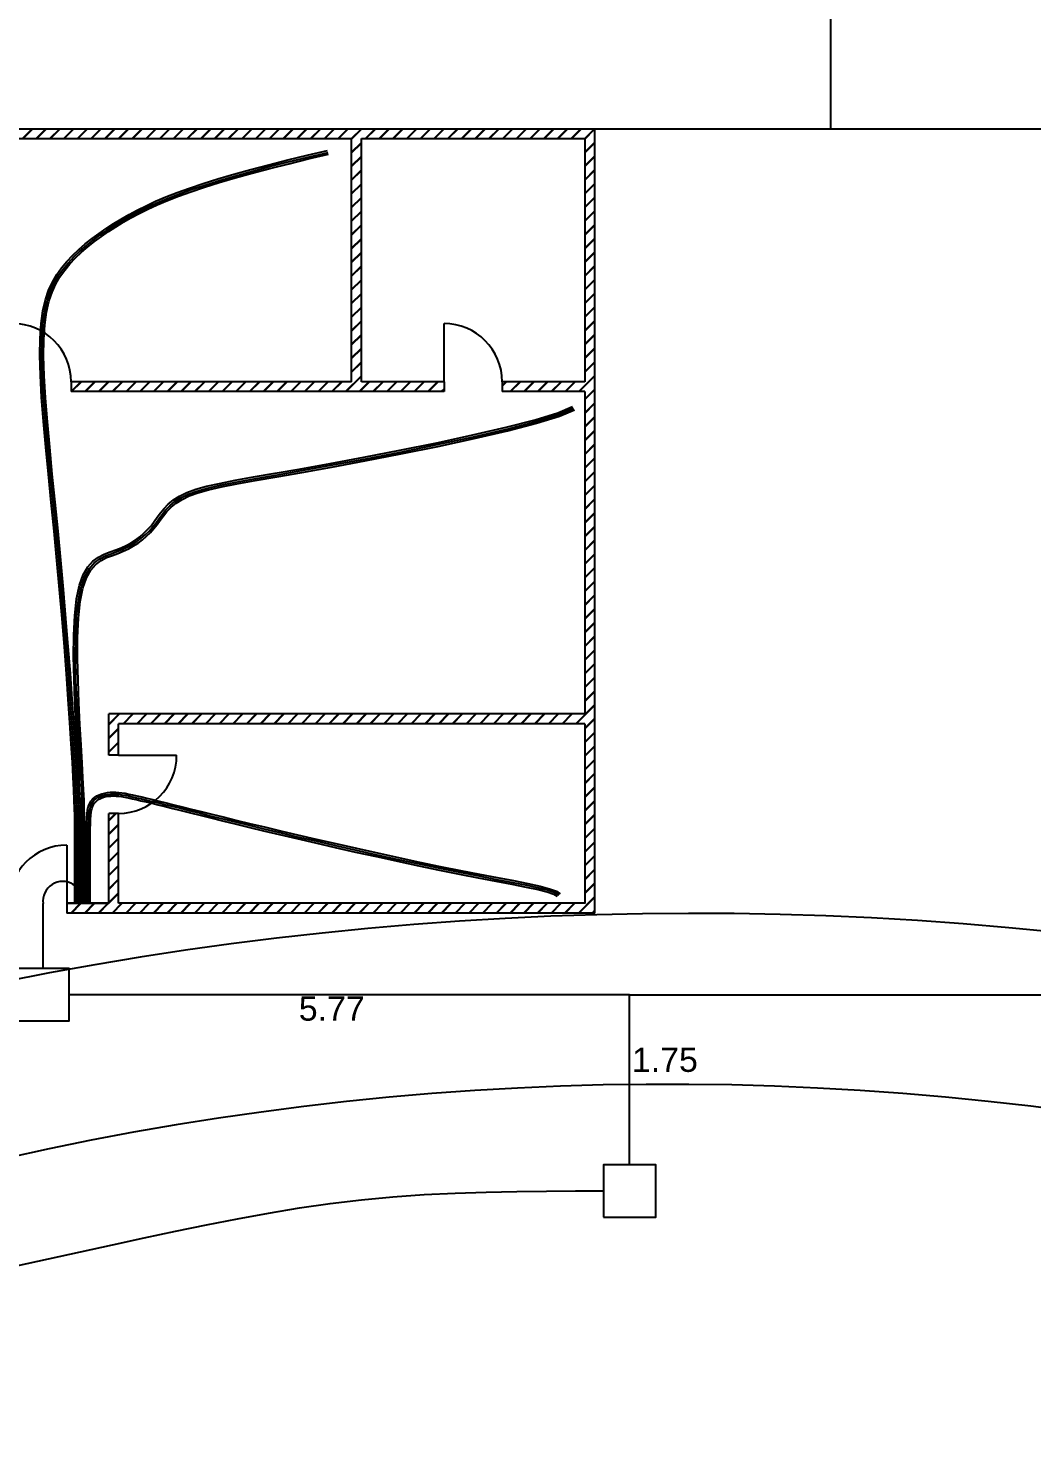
# Model space of a CAD drawing. Header units: millimetres. Extents: x 0 to 168904, y 0 to 40934.
# Drawn here: x 168831.72 to 168842.06, y 40894.14 to 40908.76 of the extents above; entities that cross this region are included whole.
import ezdxf

# ---------------------------------------------------------------- set-up
doc = ezdxf.new("R2010")
doc.units = ezdxf.units.MM
for name, color, linetype in [('C2', 170, 'Continuous'), ('canalizaciones', 90, 'Continuous'), ('Canalización principal', 10, 'Continuous')]:
    doc.layers.add(name, color=color, linetype=linetype)
doc.styles.get("Standard").update_dxf_attribs({"font": 'arial.ttf'})
pattern_1 = [(45, (167359.94991, 40137.23116), (-0.070710678, 0.070710678), []), (45, (167359.95491, 40137.23116), (-0.070710678, 0.070710678), [])]

msp = doc.modelspace()

# ---------------------------------------------------------------- hatches: boundary and pattern name
h = msp.add_hatch()
h.set_pattern_fill('JIS_LC_20A', color=256, scale=0.005)
h.set_pattern_definition(pattern_1)
h.paths.add_polyline_path([(168837.249, 40899.743), (168837.249, 40899.643), (168837.554, 40899.643), (168837.554, 40907.73), (168824.617, 40907.73), (168824.617, 40899.643), (168830.005, 40899.643), (168830.005, 40899.743), (168829.625, 40899.743), (168829.625, 40900.669), (168829.525, 40900.669), (168829.525, 40899.743), (168824.717, 40899.743), (168824.717, 40901.595), (168829.525, 40901.595), (168829.525, 40901.269), (168829.625, 40901.269), (168829.625, 40901.695), (168824.717, 40901.695), (168824.717, 40905.02), (168825.569, 40905.02), (168825.569, 40905.12), (168824.717, 40905.12), (168824.717, 40907.63), (168827.021, 40907.63), (168827.021, 40905.12), (168826.169, 40905.12), (168826.169, 40905.02), (168830.013, 40905.02), (168830.013, 40905.12), (168827.121, 40905.12), (168827.121, 40907.63), (168830.985, 40907.63), (168830.985, 40905.12), (168830.613, 40905.12), (168830.613, 40905.02), (168830.985, 40905.02), (168830.985, 40899.743), (168830.605, 40899.743), (168830.605, 40899.643), (168831.515, 40899.643), (168831.515, 40899.743), (168831.085, 40899.743), (168831.085, 40905.02), (168831.558, 40905.02), (168831.558, 40905.12), (168831.085, 40905.12), (168831.085, 40907.63), (168835.05, 40907.63), (168835.05, 40905.12), (168832.158, 40905.12), (168832.158, 40905.02), (168836.002, 40905.02), (168836.002, 40905.12), (168835.15, 40905.12), (168835.15, 40907.63), (168837.454, 40907.63), (168837.454, 40905.12), (168836.602, 40905.12), (168836.602, 40905.02), (168837.454, 40905.02), (168837.454, 40901.695), (168832.546, 40901.695), (168832.546, 40901.269), (168832.646, 40901.269), (168832.646, 40901.595), (168837.454, 40901.595), (168837.454, 40899.743)])
h.paths.add_polyline_path([(168836.799, 40899.643), (168836.799, 40899.743), (168832.646, 40899.743), (168832.646, 40900.669), (168832.546, 40900.669), (168832.546, 40899.743), (168832.115, 40899.743), (168832.115, 40899.643)])
h = msp.add_hatch()
h.set_pattern_fill('JIS_LC_20A', color=256, scale=0.005)
h.set_pattern_definition(pattern_1)
h.paths.add_polyline_path([(168824.717, 40901.695), (168829.625, 40901.695), (168829.625, 40901.269), (168829.525, 40901.269), (168829.525, 40901.595), (168824.717, 40901.595), (168824.717, 40899.743), (168829.525, 40899.743), (168829.525, 40900.669), (168829.625, 40900.669), (168829.625, 40899.743), (168830.005, 40899.743), (168830.005, 40899.643), (168824.617, 40899.643), (168824.617, 40907.73), (168837.554, 40907.73), (168837.554, 40899.643), (168832.115, 40899.643), (168832.115, 40899.743), (168832.546, 40899.743), (168832.546, 40900.669), (168832.646, 40900.669), (168832.646, 40899.743), (168837.454, 40899.743), (168837.454, 40901.595), (168832.646, 40901.595), (168832.646, 40901.269), (168832.546, 40901.269), (168832.546, 40901.695), (168837.454, 40901.695), (168837.454, 40905.02), (168836.602, 40905.02), (168836.602, 40905.12), (168837.454, 40905.12), (168837.454, 40907.63), (168835.15, 40907.63), (168835.15, 40905.12), (168836.002, 40905.12), (168836.002, 40905.02), (168835.05, 40905.02), (168832.158, 40905.02), (168832.158, 40905.12), (168835.05, 40905.12), (168835.05, 40907.63), (168831.085, 40907.63), (168831.085, 40905.12), (168831.558, 40905.12), (168831.558, 40905.02), (168831.085, 40905.02), (168831.085, 40899.743), (168831.515, 40899.743), (168831.515, 40899.643), (168830.605, 40899.643), (168830.605, 40899.743), (168830.985, 40899.743), (168830.985, 40905.02), (168830.613, 40905.02), (168830.613, 40905.12), (168830.985, 40905.12), (168830.985, 40907.63), (168827.121, 40907.63), (168827.121, 40905.12), (168830.013, 40905.12), (168830.013, 40905.02), (168827.121, 40905.02), (168826.169, 40905.02), (168826.169, 40905.12), (168827.021, 40905.12), (168827.021, 40907.63), (168824.717, 40907.63), (168824.717, 40905.12), (168825.569, 40905.12), (168825.569, 40905.02), (168824.717, 40905.02)])

# ---------------------------------------------------------------- linework, layer by layer
for p, q in [((168839.991, 40907.73), (168839.991, 40912.623)), ((168837.554, 40907.73), (168842.427, 40907.73)), ((168831.085, 40907.63), (168835.05, 40907.63)), ((168831.085, 40907.63), (168835.05, 40907.63)), ((168831.085, 40907.63), (168835.05, 40907.63)), ((168835.05, 40905.12), (168835.05, 40907.63)), ((168835.05, 40905.12), (168835.05, 40907.63)), ((168835.05, 40905.12), (168835.05, 40907.63)), ((168835.15, 40905.12), (168835.15, 40907.63)), ((168835.15, 40905.12), (168835.15, 40907.63)), ((168835.15, 40905.12), (168835.15, 40907.63)), ((168836.002, 40905.12), (168836.002, 40905.72)), ((168836.002, 40905.12), (168836.002, 40905.72)), ((168836.002, 40905.12), (168836.002, 40905.72)), ((168835.05, 40905.12), (168832.158, 40905.12)), ((168832.158, 40905.12), (168832.158, 40905.02)), ((168835.05, 40905.12), (168832.158, 40905.12)), ((168832.158, 40905.12), (168832.158, 40905.02)), ((168835.05, 40905.12), (168832.158, 40905.12)), ((168832.158, 40905.12), (168832.158, 40905.02)), ((168836.002, 40905.12), (168835.15, 40905.12)), ((168836.002, 40905.12), (168835.15, 40905.12)), ((168836.002, 40905.12), (168835.15, 40905.12)), ((168836.002, 40905.12), (168836.002, 40905.02)), ((168836.002, 40905.12), (168836.002, 40905.02)), ((168836.002, 40905.12), (168836.002, 40905.02)), ((168837.454, 40905.12), (168836.602, 40905.12)), ((168836.602, 40905.12), (168836.602, 40905.02)), ((168837.454, 40905.12), (168836.602, 40905.12)), ((168836.602, 40905.12), (168836.602, 40905.02)), ((168837.454, 40905.12), (168836.602, 40905.12)), ((168836.602, 40905.12), (168836.602, 40905.02)), ((168835.05, 40905.02), (168832.158, 40905.02)), ((168835.05, 40905.02), (168832.158, 40905.02)), ((168835.05, 40905.02), (168832.158, 40905.02)), ((168836.002, 40905.02), (168835.05, 40905.02)), ((168836.002, 40905.02), (168835.05, 40905.02)), ((168836.002, 40905.02), (168835.05, 40905.02)), ((168837.454, 40905.02), (168836.602, 40905.02)), ((168837.454, 40905.02), (168836.602, 40905.02)), ((168837.454, 40905.02), (168836.602, 40905.02)), ((168832.546, 40901.269), (168832.546, 40901.695)), ((168837.454, 40901.695), (168832.546, 40901.695)), ((168832.546, 40901.269), (168832.546, 40901.695)), ((168837.454, 40901.695), (168832.546, 40901.695)), ((168832.546, 40901.269), (168832.546, 40901.695)), ((168837.454, 40901.695), (168832.546, 40901.695)), ((168832.646, 40901.269), (168832.646, 40901.595)), ((168837.454, 40901.595), (168832.646, 40901.595)), ((168832.646, 40901.269), (168832.646, 40901.595)), ((168837.454, 40901.595), (168832.646, 40901.595)), ((168832.646, 40901.269), (168832.646, 40901.595)), ((168837.454, 40901.595), (168832.646, 40901.595)), ((168832.646, 40901.269), (168832.546, 40901.269)), ((168832.646, 40901.269), (168832.546, 40901.269)), ((168832.646, 40901.269), (168832.546, 40901.269)), ((168832.646, 40901.269), (168833.246, 40901.269)), ((168832.646, 40901.269), (168833.246, 40901.269)), ((168832.646, 40901.269), (168833.246, 40901.269)), ((168832.546, 40899.743), (168832.546, 40900.669)), ((168832.646, 40900.669), (168832.546, 40900.669)), ((168832.546, 40899.743), (168832.546, 40900.669)), ((168832.646, 40900.669), (168832.546, 40900.669)), ((168832.546, 40899.743), (168832.546, 40900.669)), ((168832.646, 40900.669), (168832.546, 40900.669)), ((168832.646, 40899.743), (168832.646, 40900.669)), ((168832.646, 40899.743), (168832.646, 40900.669)), ((168832.646, 40899.743), (168832.646, 40900.669)), ((168832.115, 40900.343), (168832.115, 40899.743)), ((168832.115, 40900.343), (168832.115, 40899.743)), ((168832.115, 40900.343), (168832.115, 40899.743)), ((168832.115, 40899.743), (168832.546, 40899.743)), ((168832.115, 40899.743), (168832.115, 40899.643)), ((168832.115, 40899.743), (168832.546, 40899.743)), ((168832.115, 40899.743), (168832.115, 40899.643)), ((168832.115, 40899.743), (168832.546, 40899.743)), ((168832.115, 40899.743), (168832.115, 40899.643))]:
    msp.add_line(p, q)
for points in [[(168830.005, 40899.643), (168824.617, 40899.643), (168824.617, 40907.73), (168837.554, 40907.73), (168837.554, 40899.643), (168832.115, 40899.643)], [(168830.005, 40899.643), (168824.617, 40899.643), (168824.617, 40907.73), (168837.554, 40907.73), (168837.554, 40899.643), (168832.115, 40899.643)], [(168830.005, 40899.643), (168824.617, 40899.643), (168824.617, 40907.73), (168837.554, 40907.73), (168837.554, 40899.643), (168832.115, 40899.643)], [(168830.005, 40899.643), (168824.617, 40899.643), (168824.617, 40907.73), (168837.554, 40907.73), (168837.554, 40899.643), (168832.115, 40899.643)], [(168830.005, 40899.643), (168824.617, 40899.643), (168824.617, 40907.73), (168837.554, 40907.73), (168837.554, 40899.643), (168832.115, 40899.643)], [(168830.005, 40899.643), (168824.617, 40899.643), (168824.617, 40907.73), (168837.554, 40907.73), (168837.554, 40899.643), (168832.115, 40899.643)], [(168830.985, 40907.73), (168834.95, 40907.73)], [(168835.15, 40907.63), (168837.454, 40907.63), (168837.454, 40905.12)], [(168835.15, 40907.63), (168837.454, 40907.63), (168837.454, 40905.12)], [(168835.15, 40907.63), (168837.454, 40907.63), (168837.454, 40905.12)], [(168837.454, 40905.02), (168837.454, 40901.695)], [(168837.454, 40905.02), (168837.454, 40901.695)], [(168837.454, 40905.02), (168837.454, 40901.695)], [(168837.454, 40901.595), (168837.454, 40899.743), (168832.646, 40899.743)], [(168837.454, 40901.595), (168837.454, 40899.743), (168837.249, 40899.743)], [(168837.454, 40901.595), (168837.454, 40899.743), (168837.249, 40899.743)], [(168832.546, 40899.743), (168832.115, 40899.743)], [(168832.546, 40899.743), (168832.115, 40899.743)], [(168832.546, 40899.743), (168832.115, 40899.743)], [(168836.799, 40899.743), (168832.646, 40899.743)], [(168836.799, 40899.743), (168832.646, 40899.743)], [(168837.554, 40899.643), (168832.115, 40899.643)], [(168837.554, 40899.643), (168832.115, 40899.643)], [(168837.554, 40899.643), (168832.115, 40899.643)]]:
    msp.add_lwpolyline(points)
for centre, radius, start, end in [((168831.558, 40905.12), 0.6, 0, 90), ((168831.558, 40905.12), 0.6, 0, 90), ((168831.558, 40905.12), 0.6, 0, 90), ((168836.002, 40905.12), 0.6, 0, 90), ((168836.002, 40905.12), 0.6, 0, 90), ((168836.002, 40905.12), 0.6, 0, 90), ((168832.646, 40901.269), 0.6, 270, 0), ((168832.646, 40901.269), 0.6, 270, 0), ((168832.646, 40901.269), 0.6, 270, 0), ((168832.115, 40899.743), 0.6, 90, 180), ((168832.115, 40899.743), 0.6, 90, 180), ((168832.115, 40899.743), 0.6, 90, 180), ((168838.562, 40863.569), 36.07, 64.3838, 112.7439), ((168838.312, 40866.979), 30.898, 61.5327, 114.3961)]:
    msp.add_arc(centre, radius, start, end)
at = {"layer": 'C2'}
for p, q in [((168831.869, 40899.071), (168831.869, 40899.74)), ((168837.915, 40898.801), (168832.139, 40898.801)), ((168837.915, 40897.047), (168837.915, 40898.801)), ((168837.915, 40898.801), (168847.801, 40898.801))]:
    msp.add_line(p, q, dxfattribs=at)
msp.add_lwpolyline([(168831.599, 40898.531), (168832.139, 40898.531), (168832.139, 40899.071), (168831.599, 40899.071)], close=True, dxfattribs=at)
msp.add_arc((168832.072, 40899.765), 0.204, 353.829, 187.0624, dxfattribs=at)
at = {"layer": 'canalizaciones'}
for points in [[(168832.196, 40899.743), (168832.196, 40899.85), (168832.196, 40899.953), (168832.196, 40900.051), (168832.196, 40900.143), (168832.196, 40900.23), (168832.196, 40900.312), (168832.196, 40900.387), (168832.196, 40900.456), (168832.196, 40900.52), (168832.196, 40900.582), (168832.196, 40900.647), (168832.194, 40900.721), (168832.191, 40900.808), (168832.186, 40900.914), (168832.18, 40901.043), (168832.171, 40901.199), (168832.159, 40901.388), (168832.145, 40901.605), (168832.129, 40901.847), (168832.11, 40902.109), (168832.089, 40902.388), (168832.065, 40902.679), (168832.04, 40902.977), (168832.012, 40903.279), (168831.983, 40903.58), (168831.953, 40903.877), (168831.924, 40904.167), (168831.897, 40904.447), (168831.873, 40904.712), (168831.854, 40904.96), (168831.841, 40905.187), (168831.835, 40905.39), (168831.838, 40905.567), (168831.849, 40905.72), (168831.868, 40905.852), (168831.893, 40905.965), (168831.926, 40906.063), (168831.965, 40906.148), (168832.01, 40906.225), (168832.06, 40906.295), (168832.115, 40906.361), (168832.174, 40906.424), (168832.238, 40906.484), (168832.304, 40906.542), (168832.374, 40906.597), (168832.447, 40906.65), (168832.521, 40906.701), (168832.597, 40906.751), (168832.675, 40906.798), (168832.755, 40906.845), (168832.84, 40906.891), (168832.93, 40906.936), (168833.027, 40906.981), (168833.133, 40907.026), (168833.25, 40907.071), (168833.378, 40907.117), (168833.519, 40907.164), (168833.672, 40907.212), (168833.837, 40907.26), (168834.012, 40907.309), (168834.197, 40907.358), (168834.391, 40907.408), (168834.593, 40907.457), (168834.802, 40907.506)], [(168832.196, 40899.743), (168832.196, 40899.85), (168832.196, 40899.953), (168832.196, 40900.051), (168832.196, 40900.143), (168832.196, 40900.23), (168832.196, 40900.312), (168832.196, 40900.387), (168832.196, 40900.456), (168832.196, 40900.52), (168832.196, 40900.582), (168832.196, 40900.647), (168832.194, 40900.721), (168832.191, 40900.808), (168832.186, 40900.914), (168832.18, 40901.043), (168832.171, 40901.199), (168832.159, 40901.388), (168832.145, 40901.605), (168832.129, 40901.847), (168832.11, 40902.109), (168832.089, 40902.388), (168832.065, 40902.679), (168832.04, 40902.977), (168832.012, 40903.279), (168831.983, 40903.58), (168831.953, 40903.877), (168831.924, 40904.167), (168831.897, 40904.447), (168831.873, 40904.712), (168831.854, 40904.96), (168831.841, 40905.187), (168831.835, 40905.39), (168831.838, 40905.567), (168831.849, 40905.72), (168831.868, 40905.852), (168831.893, 40905.965), (168831.926, 40906.063), (168831.965, 40906.148), (168832.01, 40906.225), (168832.06, 40906.295), (168832.115, 40906.361), (168832.174, 40906.424), (168832.238, 40906.484), (168832.304, 40906.542), (168832.374, 40906.597), (168832.447, 40906.65), (168832.521, 40906.701), (168832.597, 40906.751), (168832.675, 40906.798), (168832.755, 40906.845), (168832.84, 40906.891), (168832.93, 40906.936), (168833.027, 40906.981), (168833.133, 40907.026), (168833.25, 40907.071), (168833.378, 40907.117), (168833.519, 40907.164), (168833.672, 40907.212), (168833.837, 40907.26), (168834.012, 40907.309), (168834.197, 40907.358), (168834.391, 40907.408), (168834.593, 40907.457), (168834.802, 40907.506)], [(168832.216, 40899.743), (168832.216, 40899.85), (168832.216, 40899.953), (168832.216, 40900.051), (168832.216, 40900.143), (168832.216, 40900.23), (168832.216, 40900.312), (168832.216, 40900.387), (168832.216, 40900.456), (168832.216, 40900.52), (168832.216, 40900.582), (168832.216, 40900.648), (168832.214, 40900.721), (168832.211, 40900.809), (168832.206, 40900.914), (168832.2, 40901.043), (168832.191, 40901.2), (168832.179, 40901.389), (168832.165, 40901.606), (168832.149, 40901.848), (168832.13, 40902.111), (168832.109, 40902.389), (168832.085, 40902.68), (168832.06, 40902.978), (168832.032, 40903.28), (168832.003, 40903.581), (168831.973, 40903.878), (168831.944, 40904.167), (168831.917, 40904.446), (168831.893, 40904.711), (168831.874, 40904.958), (168831.861, 40905.184), (168831.855, 40905.387), (168831.858, 40905.563), (168831.868, 40905.715), (168831.886, 40905.845), (168831.912, 40905.957), (168831.944, 40906.054), (168831.982, 40906.138), (168832.026, 40906.214), (168832.076, 40906.283), (168832.13, 40906.348), (168832.189, 40906.411), (168832.252, 40906.47), (168832.318, 40906.527), (168832.387, 40906.582), (168832.459, 40906.634), (168832.533, 40906.685), (168832.609, 40906.734), (168832.686, 40906.781), (168832.765, 40906.828), (168832.849, 40906.873), (168832.939, 40906.918), (168833.036, 40906.963), (168833.142, 40907.007), (168833.257, 40907.052), (168833.385, 40907.098), (168833.525, 40907.145), (168833.678, 40907.193), (168833.843, 40907.241), (168834.018, 40907.29), (168834.202, 40907.339), (168834.396, 40907.388), (168834.598, 40907.437), (168834.807, 40907.486)], [(168832.216, 40899.743), (168832.216, 40899.85), (168832.216, 40899.953), (168832.216, 40900.051), (168832.216, 40900.143), (168832.216, 40900.23), (168832.216, 40900.312), (168832.216, 40900.387), (168832.216, 40900.456), (168832.216, 40900.52), (168832.216, 40900.582), (168832.216, 40900.648), (168832.214, 40900.721), (168832.211, 40900.809), (168832.206, 40900.914), (168832.2, 40901.043), (168832.191, 40901.2), (168832.179, 40901.389), (168832.165, 40901.606), (168832.149, 40901.848), (168832.13, 40902.111), (168832.109, 40902.389), (168832.085, 40902.68), (168832.06, 40902.978), (168832.032, 40903.28), (168832.003, 40903.581), (168831.973, 40903.878), (168831.944, 40904.167), (168831.917, 40904.446), (168831.893, 40904.711), (168831.874, 40904.958), (168831.861, 40905.184), (168831.855, 40905.387), (168831.858, 40905.563), (168831.868, 40905.715), (168831.886, 40905.845), (168831.912, 40905.957), (168831.944, 40906.054), (168831.982, 40906.138), (168832.026, 40906.214), (168832.076, 40906.283), (168832.13, 40906.348), (168832.189, 40906.411), (168832.252, 40906.47), (168832.318, 40906.527), (168832.387, 40906.582), (168832.459, 40906.634), (168832.533, 40906.685), (168832.609, 40906.734), (168832.686, 40906.781), (168832.765, 40906.828), (168832.849, 40906.873), (168832.939, 40906.918), (168833.036, 40906.963), (168833.142, 40907.007), (168833.257, 40907.052), (168833.385, 40907.098), (168833.525, 40907.145), (168833.678, 40907.193), (168833.843, 40907.241), (168834.018, 40907.29), (168834.202, 40907.339), (168834.396, 40907.388), (168834.598, 40907.437), (168834.807, 40907.486)], [(168832.236, 40899.743), (168832.236, 40899.85), (168832.236, 40899.953), (168832.236, 40900.051), (168832.236, 40900.143), (168832.236, 40900.23), (168832.236, 40900.312), (168832.236, 40900.387), (168832.236, 40900.456), (168832.236, 40900.52), (168832.236, 40900.582), (168832.236, 40900.648), (168832.234, 40900.722), (168832.231, 40900.809), (168832.226, 40900.915), (168832.22, 40901.044), (168832.211, 40901.201), (168832.199, 40901.389), (168832.185, 40901.607), (168832.169, 40901.849), (168832.15, 40902.112), (168832.129, 40902.39), (168832.105, 40902.681), (168832.08, 40902.979), (168832.052, 40903.281), (168832.023, 40903.581), (168831.993, 40903.878), (168831.964, 40904.167), (168831.937, 40904.445), (168831.913, 40904.709), (168831.894, 40904.956), (168831.881, 40905.182), (168831.875, 40905.383), (168831.877, 40905.558), (168831.887, 40905.709), (168831.905, 40905.838), (168831.93, 40905.949), (168831.962, 40906.045), (168831.999, 40906.129), (168832.043, 40906.203), (168832.092, 40906.271), (168832.146, 40906.336), (168832.204, 40906.397), (168832.266, 40906.456), (168832.332, 40906.513), (168832.4, 40906.567), (168832.471, 40906.619), (168832.545, 40906.669), (168832.62, 40906.717), (168832.696, 40906.765), (168832.775, 40906.81), (168832.859, 40906.856), (168832.948, 40906.9), (168833.045, 40906.945), (168833.15, 40906.989), (168833.265, 40907.034), (168833.392, 40907.08), (168833.532, 40907.126), (168833.685, 40907.174), (168833.849, 40907.222), (168834.023, 40907.271), (168834.208, 40907.32), (168834.401, 40907.369), (168834.603, 40907.418), (168834.811, 40907.467)], [(168832.236, 40899.743), (168832.236, 40899.85), (168832.236, 40899.953), (168832.236, 40900.051), (168832.236, 40900.143), (168832.236, 40900.23), (168832.236, 40900.312), (168832.236, 40900.387), (168832.236, 40900.456), (168832.236, 40900.52), (168832.236, 40900.582), (168832.236, 40900.648), (168832.234, 40900.722), (168832.231, 40900.809), (168832.226, 40900.915), (168832.22, 40901.044), (168832.211, 40901.201), (168832.199, 40901.389), (168832.185, 40901.607), (168832.169, 40901.849), (168832.15, 40902.112), (168832.129, 40902.39), (168832.105, 40902.681), (168832.08, 40902.979), (168832.052, 40903.281), (168832.023, 40903.581), (168831.993, 40903.878), (168831.964, 40904.167), (168831.937, 40904.445), (168831.913, 40904.709), (168831.894, 40904.956), (168831.881, 40905.182), (168831.875, 40905.383), (168831.877, 40905.558), (168831.887, 40905.709), (168831.905, 40905.838), (168831.93, 40905.949), (168831.962, 40906.045), (168831.999, 40906.129), (168832.043, 40906.203), (168832.092, 40906.271), (168832.146, 40906.336), (168832.204, 40906.397), (168832.266, 40906.456), (168832.332, 40906.513), (168832.4, 40906.567), (168832.471, 40906.619), (168832.545, 40906.669), (168832.62, 40906.717), (168832.696, 40906.765), (168832.775, 40906.81), (168832.859, 40906.856), (168832.948, 40906.9), (168833.045, 40906.945), (168833.15, 40906.989), (168833.265, 40907.034), (168833.392, 40907.08), (168833.532, 40907.126), (168833.685, 40907.174), (168833.849, 40907.222), (168834.023, 40907.271), (168834.208, 40907.32), (168834.401, 40907.369), (168834.603, 40907.418), (168834.811, 40907.467)], [(168832.256, 40899.743), (168832.256, 40899.85), (168832.256, 40899.953), (168832.256, 40900.051), (168832.256, 40900.143), (168832.256, 40900.23), (168832.256, 40900.312), (168832.256, 40900.387), (168832.256, 40900.456), (168832.256, 40900.52), (168832.256, 40900.582), (168832.256, 40900.648), (168832.254, 40900.722), (168832.251, 40900.809), (168832.246, 40900.914), (168832.24, 40901.042), (168832.231, 40901.198), (168832.22, 40901.385), (168832.208, 40901.596), (168832.197, 40901.822), (168832.188, 40902.056), (168832.184, 40902.287), (168832.185, 40902.508), (168832.195, 40902.71), (168832.214, 40902.883), (168832.244, 40903.023), (168832.283, 40903.131), (168832.33, 40903.212), (168832.383, 40903.271), (168832.44, 40903.313), (168832.499, 40903.343), (168832.559, 40903.366), (168832.618, 40903.387), (168832.674, 40903.409), (168832.727, 40903.434), (168832.777, 40903.461), (168832.824, 40903.491), (168832.868, 40903.523), (168832.909, 40903.558), (168832.947, 40903.596), (168832.982, 40903.636), (168833.015, 40903.679), (168833.046, 40903.723), (168833.08, 40903.769), (168833.117, 40903.814), (168833.16, 40903.859), (168833.212, 40903.902), (168833.275, 40903.942), (168833.351, 40903.979), (168833.443, 40904.012), (168833.554, 40904.043), (168833.688, 40904.073), (168833.848, 40904.105), (168834.039, 40904.139), (168834.263, 40904.178), (168834.525, 40904.224), (168834.829, 40904.279), (168835.174, 40904.343), (168835.546, 40904.415), (168835.927, 40904.492), (168836.298, 40904.572), (168836.642, 40904.652), (168836.94, 40904.729), (168837.175, 40904.801), (168837.327, 40904.865)], [(168832.256, 40899.743), (168832.256, 40899.85), (168832.256, 40899.953), (168832.256, 40900.051), (168832.256, 40900.143), (168832.256, 40900.23), (168832.256, 40900.312), (168832.256, 40900.387), (168832.256, 40900.456), (168832.256, 40900.52), (168832.256, 40900.582), (168832.256, 40900.648), (168832.254, 40900.722), (168832.251, 40900.809), (168832.246, 40900.914), (168832.24, 40901.042), (168832.231, 40901.198), (168832.22, 40901.385), (168832.208, 40901.596), (168832.197, 40901.822), (168832.188, 40902.056), (168832.184, 40902.287), (168832.185, 40902.508), (168832.195, 40902.71), (168832.214, 40902.883), (168832.244, 40903.023), (168832.283, 40903.131), (168832.33, 40903.212), (168832.383, 40903.271), (168832.44, 40903.313), (168832.499, 40903.343), (168832.559, 40903.366), (168832.618, 40903.387), (168832.674, 40903.409), (168832.727, 40903.434), (168832.777, 40903.461), (168832.824, 40903.491), (168832.868, 40903.523), (168832.909, 40903.558), (168832.947, 40903.596), (168832.982, 40903.636), (168833.015, 40903.679), (168833.046, 40903.723), (168833.08, 40903.769), (168833.117, 40903.814), (168833.16, 40903.859), (168833.212, 40903.902), (168833.275, 40903.942), (168833.351, 40903.979), (168833.443, 40904.012), (168833.554, 40904.043), (168833.688, 40904.073), (168833.848, 40904.105), (168834.039, 40904.139), (168834.263, 40904.178), (168834.525, 40904.224), (168834.829, 40904.279), (168835.174, 40904.343), (168835.546, 40904.415), (168835.927, 40904.492), (168836.298, 40904.572), (168836.642, 40904.652), (168836.94, 40904.729), (168837.175, 40904.801), (168837.327, 40904.865)], [(168832.276, 40899.743), (168832.276, 40899.85), (168832.276, 40899.953), (168832.276, 40900.051), (168832.276, 40900.143), (168832.276, 40900.23), (168832.276, 40900.312), (168832.276, 40900.387), (168832.276, 40900.456), (168832.276, 40900.52), (168832.276, 40900.582), (168832.276, 40900.648), (168832.274, 40900.721), (168832.271, 40900.808), (168832.267, 40900.913), (168832.26, 40901.041), (168832.251, 40901.196), (168832.24, 40901.381), (168832.228, 40901.591), (168832.217, 40901.816), (168832.208, 40902.047), (168832.204, 40902.277), (168832.205, 40902.496), (168832.214, 40902.697), (168832.233, 40902.869), (168832.262, 40903.007), (168832.3, 40903.114), (168832.346, 40903.195), (168832.397, 40903.254), (168832.453, 40903.296), (168832.512, 40903.326), (168832.571, 40903.348), (168832.629, 40903.369), (168832.685, 40903.391), (168832.738, 40903.417), (168832.789, 40903.444), (168832.836, 40903.474), (168832.881, 40903.507), (168832.923, 40903.543), (168832.961, 40903.581), (168832.997, 40903.621), (168833.03, 40903.664), (168833.061, 40903.708), (168833.095, 40903.753), (168833.132, 40903.798), (168833.175, 40903.842), (168833.226, 40903.885), (168833.289, 40903.925), (168833.364, 40903.961), (168833.455, 40903.994), (168833.565, 40904.025), (168833.697, 40904.055), (168833.857, 40904.086), (168834.046, 40904.12), (168834.27, 40904.159), (168834.532, 40904.205), (168834.835, 40904.26), (168835.18, 40904.324), (168835.552, 40904.396), (168835.933, 40904.473), (168836.305, 40904.553), (168836.649, 40904.633), (168836.948, 40904.71), (168837.183, 40904.783), (168837.337, 40904.847)], [(168832.276, 40899.743), (168832.276, 40899.85), (168832.276, 40899.953), (168832.276, 40900.051), (168832.276, 40900.143), (168832.276, 40900.23), (168832.276, 40900.312), (168832.276, 40900.387), (168832.276, 40900.456), (168832.276, 40900.52), (168832.276, 40900.582), (168832.276, 40900.648), (168832.274, 40900.721), (168832.271, 40900.808), (168832.267, 40900.913), (168832.26, 40901.041), (168832.251, 40901.196), (168832.24, 40901.381), (168832.228, 40901.591), (168832.217, 40901.816), (168832.208, 40902.047), (168832.204, 40902.277), (168832.205, 40902.496), (168832.214, 40902.697), (168832.233, 40902.869), (168832.262, 40903.007), (168832.3, 40903.114), (168832.346, 40903.195), (168832.397, 40903.254), (168832.453, 40903.296), (168832.512, 40903.326), (168832.571, 40903.348), (168832.629, 40903.369), (168832.685, 40903.391), (168832.738, 40903.417), (168832.789, 40903.444), (168832.836, 40903.474), (168832.881, 40903.507), (168832.923, 40903.543), (168832.961, 40903.581), (168832.997, 40903.621), (168833.03, 40903.664), (168833.061, 40903.708), (168833.095, 40903.753), (168833.132, 40903.798), (168833.175, 40903.842), (168833.226, 40903.885), (168833.289, 40903.925), (168833.364, 40903.961), (168833.455, 40903.994), (168833.565, 40904.025), (168833.697, 40904.055), (168833.857, 40904.086), (168834.046, 40904.12), (168834.27, 40904.159), (168834.532, 40904.205), (168834.835, 40904.26), (168835.18, 40904.324), (168835.552, 40904.396), (168835.933, 40904.473), (168836.305, 40904.553), (168836.649, 40904.633), (168836.948, 40904.71), (168837.183, 40904.783), (168837.337, 40904.847)], [(168832.296, 40899.743), (168832.296, 40899.85), (168832.296, 40899.953), (168832.296, 40900.051), (168832.296, 40900.143), (168832.296, 40900.23), (168832.296, 40900.312), (168832.296, 40900.387), (168832.296, 40900.456), (168832.296, 40900.52), (168832.296, 40900.582), (168832.296, 40900.648), (168832.294, 40900.721), (168832.291, 40900.808), (168832.287, 40900.912), (168832.28, 40901.039), (168832.272, 40901.193), (168832.261, 40901.378), (168832.249, 40901.586), (168832.237, 40901.809), (168832.229, 40902.039), (168832.224, 40902.267), (168832.225, 40902.485), (168832.234, 40902.684), (168832.252, 40902.855), (168832.279, 40902.992), (168832.317, 40903.098), (168832.361, 40903.178), (168832.412, 40903.236), (168832.467, 40903.278), (168832.524, 40903.308), (168832.583, 40903.33), (168832.64, 40903.351), (168832.696, 40903.374), (168832.75, 40903.399), (168832.8, 40903.428), (168832.848, 40903.458), (168832.894, 40903.492), (168832.936, 40903.527), (168832.975, 40903.565), (168833.011, 40903.606), (168833.044, 40903.648), (168833.076, 40903.693), (168833.11, 40903.737), (168833.146, 40903.782), (168833.189, 40903.826), (168833.24, 40903.868), (168833.302, 40903.907), (168833.376, 40903.944), (168833.466, 40903.976), (168833.575, 40904.006), (168833.707, 40904.036), (168833.865, 40904.067), (168834.054, 40904.101), (168834.277, 40904.14), (168834.538, 40904.186), (168834.841, 40904.24), (168835.186, 40904.305), (168835.558, 40904.377), (168835.939, 40904.454), (168836.312, 40904.534), (168836.657, 40904.614), (168836.956, 40904.692), (168837.192, 40904.765), (168837.346, 40904.83)], [(168832.296, 40899.743), (168832.296, 40899.85), (168832.296, 40899.953), (168832.296, 40900.051), (168832.296, 40900.143), (168832.296, 40900.23), (168832.296, 40900.312), (168832.296, 40900.387), (168832.296, 40900.456), (168832.296, 40900.52), (168832.296, 40900.582), (168832.296, 40900.648), (168832.294, 40900.721), (168832.291, 40900.808), (168832.287, 40900.912), (168832.28, 40901.039), (168832.272, 40901.193), (168832.261, 40901.378), (168832.249, 40901.586), (168832.237, 40901.809), (168832.229, 40902.039), (168832.224, 40902.267), (168832.225, 40902.485), (168832.234, 40902.684), (168832.252, 40902.855), (168832.279, 40902.992), (168832.317, 40903.098), (168832.361, 40903.178), (168832.412, 40903.236), (168832.467, 40903.278), (168832.524, 40903.308), (168832.583, 40903.33), (168832.64, 40903.351), (168832.696, 40903.374), (168832.75, 40903.399), (168832.8, 40903.428), (168832.848, 40903.458), (168832.894, 40903.492), (168832.936, 40903.527), (168832.975, 40903.565), (168833.011, 40903.606), (168833.044, 40903.648), (168833.076, 40903.693), (168833.11, 40903.737), (168833.146, 40903.782), (168833.189, 40903.826), (168833.24, 40903.868), (168833.302, 40903.907), (168833.376, 40903.944), (168833.466, 40903.976), (168833.575, 40904.006), (168833.707, 40904.036), (168833.865, 40904.067), (168834.054, 40904.101), (168834.277, 40904.14), (168834.538, 40904.186), (168834.841, 40904.24), (168835.186, 40904.305), (168835.558, 40904.377), (168835.939, 40904.454), (168836.312, 40904.534), (168836.657, 40904.614), (168836.956, 40904.692), (168837.192, 40904.765), (168837.346, 40904.83)], [(168832.316, 40899.743), (168832.316, 40899.85), (168832.316, 40899.953), (168832.316, 40900.051), (168832.316, 40900.143), (168832.316, 40900.23), (168832.316, 40900.311), (168832.316, 40900.385), (168832.316, 40900.454), (168832.316, 40900.516), (168832.317, 40900.571), (168832.319, 40900.621), (168832.323, 40900.665), (168832.328, 40900.705), (168832.335, 40900.739), (168832.346, 40900.769), (168832.36, 40900.795), (168832.377, 40900.817), (168832.398, 40900.835), (168832.422, 40900.851), (168832.448, 40900.863), (168832.475, 40900.873), (168832.504, 40900.88), (168832.533, 40900.885), (168832.562, 40900.888), (168832.591, 40900.889), (168832.62, 40900.889), (168832.65, 40900.887), (168832.682, 40900.883), (168832.716, 40900.877), (168832.752, 40900.87), (168832.792, 40900.862), (168832.837, 40900.852), (168832.886, 40900.841), (168832.94, 40900.828), (168833, 40900.813), (168833.066, 40900.797), (168833.138, 40900.779), (168833.217, 40900.76), (168833.303, 40900.738), (168833.397, 40900.715), (168833.498, 40900.69), (168833.608, 40900.663), (168833.727, 40900.633), (168833.857, 40900.602), (168833.998, 40900.567), (168834.15, 40900.531), (168834.315, 40900.492), (168834.493, 40900.45), (168834.685, 40900.405), (168834.888, 40900.359), (168835.099, 40900.311), (168835.315, 40900.263), (168835.533, 40900.215), (168835.751, 40900.168), (168835.964, 40900.124), (168836.171, 40900.082), (168836.368, 40900.044), (168836.551, 40900.009), (168836.719, 40899.977), (168836.867, 40899.948), (168836.992, 40899.92), (168837.091, 40899.893), (168837.161, 40899.867), (168837.199, 40899.842)], [(168832.316, 40899.743), (168832.316, 40899.85), (168832.316, 40899.953), (168832.316, 40900.051), (168832.316, 40900.143), (168832.316, 40900.23), (168832.316, 40900.311), (168832.316, 40900.385), (168832.316, 40900.454), (168832.316, 40900.516), (168832.317, 40900.571), (168832.319, 40900.621), (168832.323, 40900.665), (168832.328, 40900.705), (168832.335, 40900.739), (168832.346, 40900.769), (168832.36, 40900.795), (168832.377, 40900.817), (168832.398, 40900.835), (168832.422, 40900.851), (168832.448, 40900.863), (168832.475, 40900.873), (168832.504, 40900.88), (168832.533, 40900.885), (168832.562, 40900.888), (168832.591, 40900.889), (168832.62, 40900.889), (168832.65, 40900.887), (168832.682, 40900.883), (168832.716, 40900.877), (168832.752, 40900.87), (168832.792, 40900.862), (168832.837, 40900.852), (168832.886, 40900.841), (168832.94, 40900.828), (168833, 40900.813), (168833.066, 40900.797), (168833.138, 40900.779), (168833.217, 40900.76), (168833.303, 40900.738), (168833.397, 40900.715), (168833.498, 40900.69), (168833.608, 40900.663), (168833.727, 40900.633), (168833.857, 40900.602), (168833.998, 40900.567), (168834.15, 40900.531), (168834.315, 40900.492), (168834.493, 40900.45), (168834.685, 40900.405), (168834.888, 40900.359), (168835.099, 40900.311), (168835.315, 40900.263), (168835.533, 40900.215), (168835.751, 40900.168), (168835.964, 40900.124), (168836.171, 40900.082), (168836.368, 40900.044), (168836.551, 40900.009), (168836.719, 40899.977), (168836.867, 40899.948), (168836.992, 40899.92), (168837.091, 40899.893), (168837.161, 40899.867), (168837.199, 40899.842)], [(168832.336, 40899.743), (168832.336, 40899.85), (168832.336, 40899.953), (168832.336, 40900.05), (168832.336, 40900.143), (168832.336, 40900.229), (168832.336, 40900.309), (168832.336, 40900.384), (168832.336, 40900.451), (168832.336, 40900.512), (168832.337, 40900.567), (168832.339, 40900.615), (168832.342, 40900.658), (168832.347, 40900.695), (168832.354, 40900.728), (168832.364, 40900.757), (168832.377, 40900.781), (168832.393, 40900.802), (168832.412, 40900.82), (168832.434, 40900.834), (168832.458, 40900.846), (168832.484, 40900.855), (168832.51, 40900.861), (168832.538, 40900.866), (168832.565, 40900.869), (168832.593, 40900.87), (168832.621, 40900.869), (168832.65, 40900.867), (168832.681, 40900.863), (168832.714, 40900.858), (168832.75, 40900.851), (168832.789, 40900.842), (168832.833, 40900.832), (168832.882, 40900.821), (168832.936, 40900.808), (168832.996, 40900.794), (168833.061, 40900.778), (168833.134, 40900.76), (168833.212, 40900.74), (168833.298, 40900.719), (168833.392, 40900.696), (168833.493, 40900.671), (168833.603, 40900.643), (168833.723, 40900.614), (168833.852, 40900.582), (168833.993, 40900.548), (168834.145, 40900.511), (168834.31, 40900.472), (168834.489, 40900.43), (168834.681, 40900.386), (168834.884, 40900.339), (168835.095, 40900.291), (168835.311, 40900.243), (168835.529, 40900.195), (168835.746, 40900.149), (168835.959, 40900.104), (168836.165, 40900.063), (168836.361, 40900.025), (168836.544, 40899.99), (168836.711, 40899.959), (168836.857, 40899.929), (168836.981, 40899.902), (168837.079, 40899.877), (168837.148, 40899.853), (168837.184, 40899.83)], [(168832.336, 40899.743), (168832.336, 40899.85), (168832.336, 40899.953), (168832.336, 40900.05), (168832.336, 40900.143), (168832.336, 40900.229), (168832.336, 40900.309), (168832.336, 40900.384), (168832.336, 40900.451), (168832.336, 40900.512), (168832.337, 40900.567), (168832.339, 40900.615), (168832.342, 40900.658), (168832.347, 40900.695), (168832.354, 40900.728), (168832.364, 40900.757), (168832.377, 40900.781), (168832.393, 40900.802), (168832.412, 40900.82), (168832.434, 40900.834), (168832.458, 40900.846), (168832.484, 40900.855), (168832.51, 40900.861), (168832.538, 40900.866), (168832.565, 40900.869), (168832.593, 40900.87), (168832.621, 40900.869), (168832.65, 40900.867), (168832.681, 40900.863), (168832.714, 40900.858), (168832.75, 40900.851), (168832.789, 40900.842), (168832.833, 40900.832), (168832.882, 40900.821), (168832.936, 40900.808), (168832.996, 40900.794), (168833.061, 40900.778), (168833.134, 40900.76), (168833.212, 40900.74), (168833.298, 40900.719), (168833.392, 40900.696), (168833.493, 40900.671), (168833.603, 40900.643), (168833.723, 40900.614), (168833.852, 40900.582), (168833.993, 40900.548), (168834.145, 40900.511), (168834.31, 40900.472), (168834.489, 40900.43), (168834.681, 40900.386), (168834.884, 40900.339), (168835.095, 40900.291), (168835.311, 40900.243), (168835.529, 40900.195), (168835.746, 40900.149), (168835.959, 40900.104), (168836.165, 40900.063), (168836.361, 40900.025), (168836.544, 40899.99), (168836.711, 40899.959), (168836.857, 40899.929), (168836.981, 40899.902), (168837.079, 40899.877), (168837.148, 40899.853), (168837.184, 40899.83)], [(168832.356, 40899.743), (168832.356, 40899.85), (168832.356, 40899.953), (168832.356, 40900.05), (168832.356, 40900.142), (168832.356, 40900.228), (168832.356, 40900.308), (168832.356, 40900.382), (168832.356, 40900.449), (168832.356, 40900.509), (168832.357, 40900.562), (168832.359, 40900.609), (168832.362, 40900.65), (168832.366, 40900.686), (168832.373, 40900.718), (168832.382, 40900.745), (168832.393, 40900.768), (168832.408, 40900.787), (168832.426, 40900.804), (168832.446, 40900.817), (168832.468, 40900.828), (168832.492, 40900.837), (168832.517, 40900.843), (168832.543, 40900.847), (168832.569, 40900.849), (168832.595, 40900.85), (168832.622, 40900.849), (168832.65, 40900.847), (168832.679, 40900.843), (168832.712, 40900.838), (168832.747, 40900.831), (168832.786, 40900.822), (168832.83, 40900.813), (168832.878, 40900.801), (168832.932, 40900.789), (168832.992, 40900.774), (168833.057, 40900.758), (168833.129, 40900.74), (168833.208, 40900.721), (168833.294, 40900.7), (168833.387, 40900.676), (168833.489, 40900.651), (168833.599, 40900.624), (168833.718, 40900.594), (168833.848, 40900.563), (168833.988, 40900.529), (168834.141, 40900.492), (168834.306, 40900.453), (168834.484, 40900.411), (168834.676, 40900.366), (168834.879, 40900.32), (168835.09, 40900.272), (168835.306, 40900.224), (168835.524, 40900.176), (168835.741, 40900.129), (168835.954, 40900.085), (168836.16, 40900.044), (168836.355, 40900.006), (168836.537, 40899.971), (168836.702, 40899.94), (168836.848, 40899.911), (168836.971, 40899.885), (168837.067, 40899.861), (168837.134, 40899.838), (168837.168, 40899.817)], [(168832.356, 40899.743), (168832.356, 40899.85), (168832.356, 40899.953), (168832.356, 40900.05), (168832.356, 40900.142), (168832.356, 40900.228), (168832.356, 40900.308), (168832.356, 40900.382), (168832.356, 40900.449), (168832.356, 40900.509), (168832.357, 40900.562), (168832.359, 40900.609), (168832.362, 40900.65), (168832.366, 40900.686), (168832.373, 40900.718), (168832.382, 40900.745), (168832.393, 40900.768), (168832.408, 40900.787), (168832.426, 40900.804), (168832.446, 40900.817), (168832.468, 40900.828), (168832.492, 40900.837), (168832.517, 40900.843), (168832.543, 40900.847), (168832.569, 40900.849), (168832.595, 40900.85), (168832.622, 40900.849), (168832.65, 40900.847), (168832.679, 40900.843), (168832.712, 40900.838), (168832.747, 40900.831), (168832.786, 40900.822), (168832.83, 40900.813), (168832.878, 40900.801), (168832.932, 40900.789), (168832.992, 40900.774), (168833.057, 40900.758), (168833.129, 40900.74), (168833.208, 40900.721), (168833.294, 40900.7), (168833.387, 40900.676), (168833.489, 40900.651), (168833.599, 40900.624), (168833.718, 40900.594), (168833.848, 40900.563), (168833.988, 40900.529), (168834.141, 40900.492), (168834.306, 40900.453), (168834.484, 40900.411), (168834.676, 40900.366), (168834.879, 40900.32), (168835.09, 40900.272), (168835.306, 40900.224), (168835.524, 40900.176), (168835.741, 40900.129), (168835.954, 40900.085), (168836.16, 40900.044), (168836.355, 40900.006), (168836.537, 40899.971), (168836.702, 40899.94), (168836.848, 40899.911), (168836.971, 40899.885), (168837.067, 40899.861), (168837.134, 40899.838), (168837.168, 40899.817)]]:
    msp.add_lwpolyline(points, dxfattribs=at)
at = {"layer": 'Canalización principal'}
msp.add_lwpolyline([(168837.645, 40896.507), (168838.185, 40896.507), (168838.185, 40897.047), (168837.645, 40897.047)], close=True, dxfattribs=at)
msp.add_lwpolyline([(168831.596, 40896.004), (168831.925, 40896.077), (168832.255, 40896.15), (168832.584, 40896.222), (168832.91, 40896.293), (168833.233, 40896.362), (168833.554, 40896.429), (168833.874, 40896.491), (168834.192, 40896.549), (168834.511, 40896.602), (168834.83, 40896.648), (168835.151, 40896.686), (168835.474, 40896.716), (168835.797, 40896.739), (168836.118, 40896.755), (168836.437, 40896.766), (168836.751, 40896.772), (168837.058, 40896.776), (168837.357, 40896.777), (168837.645, 40896.777)], dxfattribs=at)

# ---------------------------------------------------------------- texts
at = {"layer": 'C2', "char_height": 0.25, "attachment_point": 1}
for s, insert in [('5.77', (168834.505, 40898.783)), ('1.75', (168837.939, 40898.255))]:
    msp.add_mtext_dynamic_manual_height_columns(s, width=1.01334, gutter_width=12.5, heights=[0], dxfattribs=dict(at, insert=insert))

doc.saveas('drawing.dxf')
